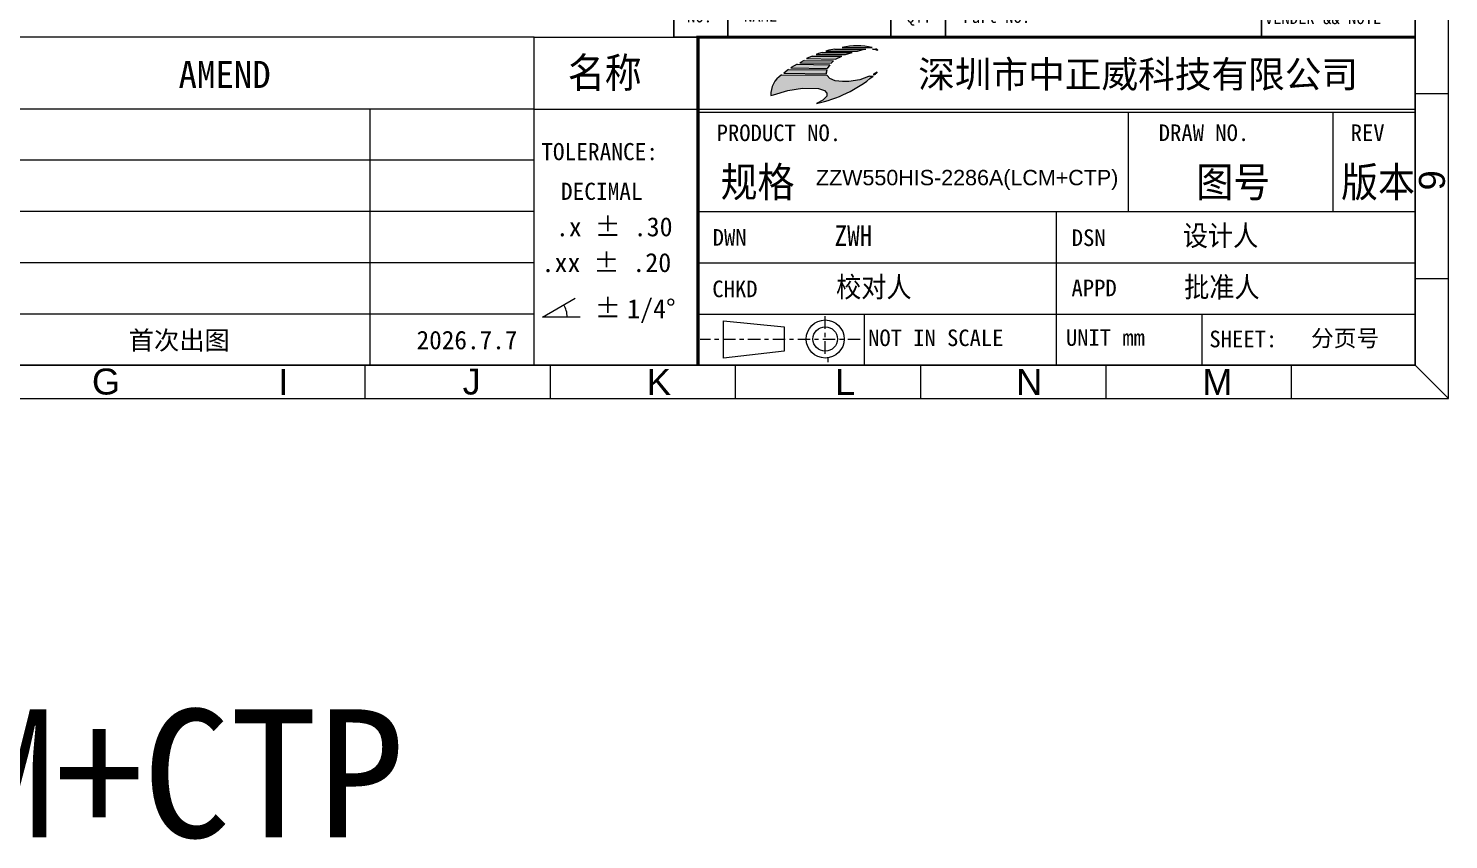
# Model space of a CAD drawing. Header units: inches. Extents: x 4091 to 6273, y -6229 to -5636.
# Drawn here: x 5946.2 to 6273.3, y -6226.5 to -6039.7 of the extents above; entities that cross this region are included whole.
import ezdxf
from ezdxf.enums import TextEntityAlignment as Align

# ---------------------------------------------------------------- set-up
doc = ezdxf.new("R2010")
doc.units = ezdxf.units.IN
doc.header["$LTSCALE"] = 0.5
doc.header["$MEASUREMENT"] = 0
doc.layers.get('0').update_dxf_attribs({"lineweight": 0})
doc.layers.add('BOM', color=7, linetype='Continuous')
doc.layers.add('OCA', color=7, linetype='Continuous')
doc.layers.add('DIM', color=4, linetype='Continuous', lineweight=0)
doc.styles.get("Standard").update_dxf_attribs({"font": ''})
doc.styles.add('STYLE1', font='')
doc.styles.add('tooopsys', font='simhei.ttf')
doc.styles.add('标注', font='arial.ttf')
doc.styles.get('Standard').set_extended_font_data('SimSun')
doc.styles.get('STYLE1').set_extended_font_data('SimSun')

# ---------------------------------------------------------------- blocks, each defined once
blk = doc.blocks.new('CAD_BOM')
blk.add_line((86.45, 6), (86.45, 0))
at = {"layer": 'BOM'}
for p, q in [((0, 6), (109.05, 6)), ((0, 0), (0, 6)), ((109.05, 6), (109.05, 0)), ((109.05, 0), (0, 0))]:
    blk.add_line(p, q, dxfattribs=at)
for points in [[(7.92, 6), (7.92, 0)], [(31.92, 6), (31.92, 0)], [(39.92, 6), (39.92, 0)]]:
    blk.add_lwpolyline(points, dxfattribs=at)
at = {"color": 7, "style": 'STYLE1', "width": 0.9}
blk.add_attdef('序号', text='', height=1.8, dxfattribs=at).set_placement((3.77, 3.09), align=Align.MIDDLE)
for tag, p in [('名称', (10.3, 2.31)), ('规格', (42.6, 2.12)), ('BOM描述', (86.92, 1.94))]:
    blk.add_attdef(tag, p, '', height=1.8, dxfattribs=at)
blk.add_attdef('数量', text='', height=1.8, dxfattribs=at).set_placement((36.04, 2.15), align=Align.CENTER)

msp = doc.modelspace()

# ---------------------------------------------------------------- hatches: boundary and pattern name
at = {"layer": 'DIM'}
h = msp.add_hatch(color=30, dxfattribs=at)
h.paths.add_polyline_path([(6130.1902, -6050.6088), (6130.1608, -6050.5127), (6119.7003, -6050.4482, 0.27343981), (6117.2587, -6055.1882), (6117.8156, -6055.0265), (6121.1716, -6054.0353), (6124.5505, -6053.515), (6128.2314, -6053.5867), (6129.5554, -6054.0057), (6130.1477, -6054.6175), (6130.1477, -6055.295), (6129.2041, -6056.2261), (6127.7873, -6056.99, 0.12605754), (6140.7642, -6050.7152), (6140.024, -6050.6929), (6139.738, -6050.8249), (6137.715, -6051.5555), (6135.2196, -6051.9592), (6133.7582, -6051.9592), (6132.0134, -6051.8213), (6130.8153, -6051.2388)])
h.paths.add_polyline_path([(6121.3258, -6049.172), (6120.237, -6050.0268), (6129.9991, -6050.1689), (6130.1583, -6049.2981)])
h.paths.add_polyline_path([(6123.2986, -6047.9556), (6121.9338, -6048.6946), (6121.8289, -6048.777), (6130.2234, -6048.9385), (6130.7895, -6048.1109)])
h.paths.add_polyline_path([(6131.1381, -6047.7401), (6131.6761, -6047.168), (6124.8991, -6047.0889), (6123.8872, -6047.6368)])
h.paths.add_polyline_path([(6126.7358, -6046.082), (6125.4146, -6046.6822), (6132.1231, -6046.7834), (6133.5673, -6046.082)])
h.paths.add_polyline_path([(6134.4471, -6045.7583), (6135.9907, -6045.2869), (6129.041, -6045.2481), (6128.2355, -6045.491), (6127.647, -6045.7583)])
h.paths.add_polyline_path([(6137.1408, -6044.9783, -0.00097258), (6137.1918, -6044.9664), (6138.4822, -6044.622), (6139.1196, -6044.4802), (6131.962, -6044.4802), (6130.6226, -6044.7714), (6129.9363, -6044.9783)])
h.paths.add_polyline_path([(6133.967, -6044.0443), (6133.6621, -6044.1106), (6140.5701, -6044.122, 0.10827172)])
h.paths.add_polyline_path([(6141.8765, -6044.722, 0.28493671), (6141.3501, -6044.4802), (6140.6281, -6044.4802), (6141.4127, -6044.6813)])
h.paths.add_polyline_path([(6140.9458, -6050.2677), (6140.7692, -6050.3492), (6141.1904, -6050.3482, 0.00582713), (6141.6938, -6049.8957), (6141.7607, -6049.7921)])

# ---------------------------------------------------------------- linework, layer by layer
msp.add_line((6265.6485, -6032.3772), (6265.6485, -6117.2876))
at = {"lineweight": 0}
for points in [[(6273.3291, -6124.9682), (6273.3291, -5686.0104), (5645.8082, -5686.0104), (5645.8082, -6124.9682)], [(6265.6485, -6117.2876), (6265.6485, -5693.691), (5653.4888, -5693.691), (5653.4888, -6117.2876)]]:
    msp.add_lwpolyline(points, close=True, dxfattribs=at)
at = {"color": 7, "linetype": 'Continuous'}
for points in [[(6062.6965, -6041.7706), (5928.1819, -6041.7706)], [(6062.6965, -6058.2899), (5928.1819, -6058.2899)], [(6100.455, -6058.2899), (6265.6485, -6058.2899)], [(6100.455, -6058.9979), (6265.6485, -6058.9979)], [(6199.5711, -6081.889), (6199.5711, -6058.9979)], [(6246.7692, -6081.889), (6246.7692, -6058.9979)], [(6062.6965, -6070.0895), (5928.1819, -6070.0895)], [(6062.6965, -6081.889), (5928.1819, -6081.889)], [(6100.455, -6081.889), (6265.6485, -6081.889)], [(6183.0518, -6117.2876), (6183.0518, -6081.889)], [(6062.6965, -6093.6885), (5928.1819, -6093.6885)], [(6100.455, -6093.6885), (6265.6485, -6093.6885)], [(6062.6965, -6105.4881), (5928.1819, -6105.4881)], [(6100.455, -6105.4881), (6265.6485, -6105.4881)], [(6129.7565, -6108.8932), (6129.7565, -6106.0198)], [(6138.778, -6117.2876), (6138.778, -6105.4881)], [(6216.577, -6117.2876), (6216.577, -6105.4881)], [(6129.7565, -6110.8088), (6129.7565, -6109.851)], [(6100.9566, -6111.2478), (6103.3235, -6111.2478)], [(6104.2813, -6111.2478), (6105.2391, -6111.2478)], [(6106.1969, -6111.2478), (6109.0703, -6111.2478)], [(6110.0281, -6111.2478), (6110.9858, -6111.2478)], [(6111.9436, -6111.2478), (6114.817, -6111.2478)], [(6115.7748, -6111.2478), (6116.7326, -6111.2478)], [(6117.6904, -6111.2478), (6120.5637, -6111.2478)], [(6121.5215, -6111.2478), (6122.4793, -6111.2478)], [(6123.4371, -6111.2478), (6126.3105, -6111.2478)], [(6127.2683, -6111.2478), (6128.226, -6111.2478)], [(6129.1838, -6111.2478), (6132.0572, -6111.2478)], [(6129.7565, -6114.6399), (6129.7565, -6111.7666)], [(6133.015, -6111.2478), (6133.9728, -6111.2478)], [(6134.9306, -6111.2478), (6137.8039, -6111.2478)], [(6130.449, -6116.5555), (6130.449, -6115.5977)], [(6265.6485, -6117.2876), (5928.1819, -6117.2876)]]:
    msp.add_lwpolyline(points, dxfattribs=at)
for points in [[(6062.6965, -6117.2876), (6062.6965, -6041.7706)], [(6062.6965, -6041.7706), (6100.455, -6041.7706)], [(6024.938, -6117.2876), (6024.938, -6058.2899)], [(6062.6965, -6058.2899), (6100.455, -6058.2899)]]:
    msp.add_lwpolyline(points)
at = {"color": 7, "linetype": 'Continuous', "const_width": 0.708}
msp.add_lwpolyline([(6100.455, -6117.2876), (6100.455, -6041.7706), (6265.6485, -6041.7706)], dxfattribs=at)
at = {"lineweight": 0}
for points in [[(6265.6485, -6054.6799), (6273.3291, -6054.6799)], [(6265.6485, -6097.35), (6273.3291, -6097.35)], [(6023.7091, -6117.2876), (6023.7091, -6124.9682)], [(6273.3291, -6124.9682), (6265.6485, -6117.2876), (6030.0417, -6117.2876)], [(6066.3792, -6117.2876), (6066.3792, -6124.9682)], [(6109.0493, -6117.2876), (6109.0493, -6124.9682)], [(6151.7194, -6117.2876), (6151.7194, -6124.9682)], [(6194.3895, -6117.2876), (6194.3895, -6124.9682)], [(6237.0595, -6117.2876), (6237.0595, -6124.9682)]]:
    msp.add_lwpolyline(points, dxfattribs=at)
at = {"linetype": 'Continuous'}
msp.add_lwpolyline([(6073.3525, -6106.1819), (6064.6569, -6106.1819), (6072.1649, -6101.8472)], dxfattribs=at)
msp.add_lwpolyline([(6070.3281, -6106.1819, 0.1316525), (6069.5683, -6103.3463)], format="xyb", dxfattribs=at)
at = {"color": 7, "linetype": 'Continuous'}
msp.add_lwpolyline([(6106.3489, -6115.6305), (6106.3489, -6107.0405), (6120.2855, -6108.4337), (6120.2855, -6114.0619)], close=True, dxfattribs=at)
for radius in [4.3828, 2.8141]:
    msp.add_circle((6129.7565, -6111.2478), radius, dxfattribs=at)
at = {"layer": 'DIM', "color": 30}
for p, q in [((6131.962, -6044.4802), (6130.6226, -6044.7714)), ((6131.962, -6044.4802), (6139.1196, -6044.4802)), ((6134.0388, -6044.0287), (6133.6621, -6044.1106)), ((6133.6621, -6044.1106), (6140.5701, -6044.122)), ((6138.4822, -6044.622), (6139.1196, -6044.4802)), ((6141.4127, -6044.6813), (6140.6281, -6044.4802)), ((6140.6281, -6044.4802), (6141.3501, -6044.4802)), ((6124.8991, -6047.0889), (6123.8872, -6047.6368)), ((6123.8872, -6047.6368), (6131.1381, -6047.7401)), ((6124.8991, -6047.0889), (6131.6761, -6047.168)), ((6126.7358, -6046.082), (6125.4146, -6046.6822)), ((6125.4146, -6046.6822), (6132.1231, -6046.7834)), ((6126.7358, -6046.082), (6133.5673, -6046.082)), ((6128.2355, -6045.491), (6127.647, -6045.7583)), ((6127.647, -6045.7583), (6134.4471, -6045.7583)), ((6129.041, -6045.2481), (6128.2355, -6045.491)), ((6129.041, -6045.2481), (6135.9907, -6045.2869)), ((6130.6226, -6044.7714), (6129.9363, -6044.9783)), ((6129.9363, -6044.9783), (6137.1918, -6044.9783)), ((6131.1381, -6047.7401), (6131.6761, -6047.168)), ((6132.1231, -6046.7834), (6133.5673, -6046.082)), ((6134.4471, -6045.7583), (6135.9907, -6045.2869)), ((6137.1472, -6044.9783), (6138.4822, -6044.622)), ((6141.4127, -6044.6813), (6141.8765, -6044.722)), ((6141.973, -6044.8456), (6141.973, -6044.8456)), ((6119.7003, -6050.4482), (6119.4947, -6050.6096)), ((6119.7003, -6050.4482), (6130.1608, -6050.5127)), ((6121.3258, -6049.172), (6120.237, -6050.0268)), ((6120.237, -6050.0268), (6129.9991, -6050.1689)), ((6121.3258, -6049.172), (6130.1583, -6049.2981)), ((6121.9338, -6048.6946), (6121.8289, -6048.777)), ((6121.8289, -6048.777), (6130.2234, -6048.9385)), ((6123.2986, -6047.9556), (6121.9338, -6048.6946)), ((6123.2986, -6047.9556), (6130.7895, -6048.1109)), ((6130.1583, -6049.2981), (6129.9991, -6050.1689)), ((6130.021, -6050.0554), (6130.1583, -6049.2981)), ((6130.1902, -6050.6088), (6130.1608, -6050.5127)), ((6130.8153, -6051.2388), (6130.1902, -6050.6088)), ((6130.7895, -6048.1109), (6130.2234, -6048.9385)), ((6139.738, -6050.8249), (6137.715, -6051.5555)), ((6140.024, -6050.6929), (6139.738, -6050.8249)), ((6140.024, -6050.6929), (6140.7642, -6050.7152)), ((6140.9458, -6050.2677), (6140.7692, -6050.3492)), ((6140.7692, -6050.3492), (6141.1904, -6050.3482)), ((6141.7607, -6049.7921), (6140.9458, -6050.2677)), ((6141.6938, -6049.8957), (6141.7607, -6049.7921)), ((6117.8156, -6055.0265), (6121.1716, -6054.0353)), ((6121.1716, -6054.0353), (6124.5505, -6053.515)), ((6124.5505, -6053.515), (6128.2314, -6053.5867)), ((6128.2314, -6053.5867), (6129.5554, -6054.0057)), ((6129.5554, -6054.0057), (6130.1477, -6054.6175)), ((6132.0134, -6051.8213), (6130.8153, -6051.2388)), ((6133.7582, -6051.9592), (6132.0134, -6051.8213)), ((6135.2196, -6051.9592), (6133.7582, -6051.9592)), ((6137.715, -6051.5555), (6135.2196, -6051.9592)), ((6117.2587, -6055.1882), (6117.8156, -6055.0265)), ((6129.2041, -6056.2261), (6127.7873, -6056.99)), ((6130.1477, -6055.295), (6129.2041, -6056.2261)), ((6130.1477, -6054.6175), (6130.1477, -6055.295))]:
    msp.add_line(p, q, dxfattribs=at)
for centre, radius, start, end in [((6137.0914, -6059.151), 15.4264, 76.967484, 102.844117), ((6141.4184, -6045.0254), 0.5495, 33.52217, 97.138963), ((6140.2248, -6058.0839), 13.4636, 103.019152, 103.24205), ((6122.4892, -6054.8836), 5.2394, 122.160336, 183.33278), ((6122.0292, -6028.5256), 29.041, 281.43623, 310.174905), ((6122.0292, -6028.5256), 29.041, 311.284525, 312.61999)]:
    msp.add_arc(centre, radius, start, end, dxfattribs=at)

# ---------------------------------------------------------------- block references
at = {"layer": 'BOM', "lineweight": 0}
ref = msp.add_blockref('CAD_BOM', (6094.9274, -6041.7706), dxfattribs=dict(at, xscale=1.565566902863793, yscale=1.565566902863793, zscale=1.565566902863603))
ref.add_attrib('序号', 'NO.', dxfattribs={"layer": '0', "color": 7, "height": 2.81802, "style": 'STYLE1'}).set_placement((6100.8273, -6036.9312), align=Align.MIDDLE)
ref.add_attrib('名称', 'NAME', (6111.0498, -6038.1585), dxfattribs={"layer": '0', "color": 7, "height": 2.81802, "style": 'STYLE1'})
ref.add_attrib('数量', 'QTY', dxfattribs={"layer": '0', "color": 7, "height": 2.81802, "style": 'STYLE1'}).set_placement((6151.3448, -6038.412), align=Align.CENTER)
ref.add_attrib('规格', 'Part No.', (6161.6271, -6038.4452), dxfattribs={"layer": '0', "color": 7, "height": 2.81802, "style": 'STYLE1'})
ref.add_attrib('BOM描述', 'VENDER && NOTE', (6231.0003, -6038.7342), dxfattribs={"layer": '0', "color": 7, "height": 2.81802, "style": 'STYLE1'})

# ---------------------------------------------------------------- texts
at = {"color": 7, "linetype": 'Continuous'}
for s, height, p in [('AMEND', 6.24106, (5980.8203, -6053.4487)), ('PRODUCT NO.', 3.831157, (6104.7491, -6065.6846)), ('DRAW NO.', 3.83116, (6206.5714, -6065.6591)), ('REV', 3.83116, (6250.7661, -6065.6591)), ('DWN', 3.83116, (6103.8429, -6089.768)), ('DSN', 3.83116, (6186.5391, -6089.8385)), ('APPD', 3.83116, (6186.4757, -6101.3993)), ('首次出图', 4.26739, (5969.349, -6113.6759)), ('2026.7.7', 4.26739, (6035.642, -6113.6142)), ('NOT IN SCALE', 3.816082, (6139.6484, -6112.8811)), ('UNIT mm', 3.81608, (6185.1986, -6112.8111)), ('SHEET:', 3.83116, (6218.2284, -6113.1572))]:
    msp.add_text(s, height=height, dxfattribs=at).set_placement(p)
at = {"linetype": 'Continuous'}
for s, height, p in [('TOLERANCE:', 3.95254, (6064.357, -6070.0732)), ('DECIMAL', 3.95254, (6068.8862, -6079.2117)), ('.x %%p .30', 4.39171, (6067.7169, -6087.6003)), ('.xx %%p .20', 4.391714, (6064.422, -6095.8402)), ('CHKD', 3.83116, (6103.7509, -6101.6165)), ('%%p ', 4.39171, (6076.7016, -6106.3356)), ('1/4%%D', 4.39171, (6084.1345, -6106.4722))]:
    msp.add_text(s, height=height, dxfattribs=at).set_placement(p)
at = {"lineweight": 0, "insert": (6272.5612, -6077.0319), "char_height": 5.9738, "width": 33.021652, "attachment_point": 7, "rotation": 90, "style": '标注'}
msp.add_mtext('9', dxfattribs=at)
at = {"lineweight": 0, "char_height": 5.9738, "width": 38.693562, "attachment_point": 7, "style": '标注'}
for s, insert in [('G', (5960.8753, -6124.1116)), ('I', (6003.8276, -6124.1116)), ('J', (6046.2481, -6124.1116)), ('K', (6088.6648, -6124.1116)), ('L', (6132.0259, -6124.1116)), ('N', (6173.7099, -6124.1116)), ('M', (6216.5986, -6124.1116))]:
    msp.add_mtext(s, dxfattribs=dict(at, insert=insert))
at = {"color": 1, "style": 'STYLE1', "width": 0.9}
for tag, p in [('名称', (6078.9856, -6053.3871)), ('版本', (6257.0739, -6078.5641)), ('图号', (6223.7355, -6078.564))]:
    msp.add_attdef(tag, text='', height=6.9294, dxfattribs=at).set_placement(p, align=Align.CENTER)
msp.add_attdef('规格', (6105.6653, -6078.564), '', height=6.9294, dxfattribs=at)
at = {"style": 'STYLE1', "width": 0.9}
for tag, p in [('ZWH', (6131.9227, -6089.796)), ('设计人', (6212.1057, -6089.796)), ('批准人', (6212.4177, -6101.6385))]:
    msp.add_attdef(tag, p, '', height=4.7198, dxfattribs=at)
at = {"color": 7, "style": 'STYLE1', "width": 0.9}
msp.add_attdef('校对人', (6132.2641, -6101.6385), '', height=4.7198, dxfattribs=at)
at = {"style": 'STYLE1'}
msp.add_attdef('分页号', (6241.6514, -6112.9728), '', height=3.8311, dxfattribs=at)
at = {"layer": 'DIM', "color": 30, "insert": (5892.243, -6196.4954), "char_height": 29.53283, "width": 454.343538, "attachment_point": 1, "style": 'STYLE1'}
msp.add_mtext('LCM+CTP', dxfattribs=at)
at = {"layer": 'OCA', "color": 3, "attachment_point": 1, "style": 'tooopsys'}
for s, insert, char_height, width in [('深圳市中正威科技有限公司', (6151.1783, -6047.1785), 6.188489, 105.983857), ('{\\fArial|b0|i0|c0|p32;ZZW\\fArial|b0|i0|c238|p32;550\\fArial|b0|i0|c0|p32;H\\fArial|b0|i0|c238|p32;IS\\fArial|b0|i0|c0|p32;-\\fArial|b0|i0|c238|p32;2286\\fArial|b0|i0|c0|p32;A\\fArial|b0|i0|c186|p32;(\\fArial|b0|i0|c0|p32;LCM+CTP\\fArial|b0|i0|c186|p32;)}', (6127.6354, -6072.3053), 3.538944, 95.385471)]:
    msp.add_mtext(s, dxfattribs=dict(at, insert=insert, char_height=char_height, width=width))

doc.saveas('drawing.dxf')
